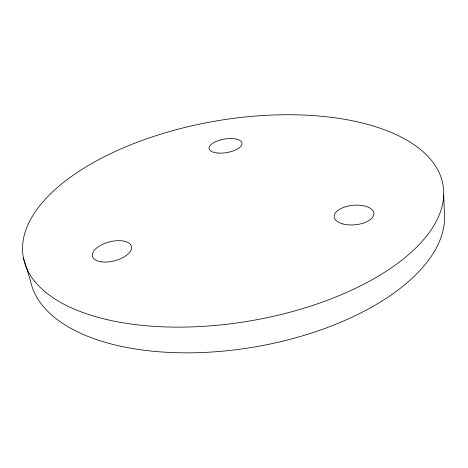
<?xml version="1.0" encoding="UTF-8"?>
<svg xmlns="http://www.w3.org/2000/svg" width="468" height="468" viewBox="0 0 468 468"><rect width="100%" height="100%" fill="white"/><g stroke="black" fill="none" stroke-linecap="round" stroke-linejoin="round"><path stroke-width="0.7" d="M23.4 257.839L30.42 280.443A209.851 104.738 -9.7 0 0 245.694 348.391A209.851 104.738 -9.7 0 0 444.6 218.825L443.705 194.887A212.952 101.404 -9.7 0 0 130.683 144.805A212.952 101.404 -9.7 0 0 124.991 323.125A212.952 101.404 -9.7 0 0 443.705 194.887M218.041 153.065A16.672 6.862 -9.6 0 0 242.02 143.202A16.672 6.862 -9.6 0 0 216.608 141.254A16.672 6.862 -9.6 0 0 218.041 153.065M342.734 223.915A19.925 9.805 -5.2 0 0 373.833 214.484A19.925 9.805 -5.2 0 0 345.542 206.745A19.925 9.805 -5.2 0 0 342.734 223.915M101.065 261.811A20.124 9.787 -14.3 0 0 131.537 248.245A20.124 9.787 -14.3 0 0 103.165 244.08A20.124 9.787 -14.3 0 0 101.065 261.811"/></g></svg>
